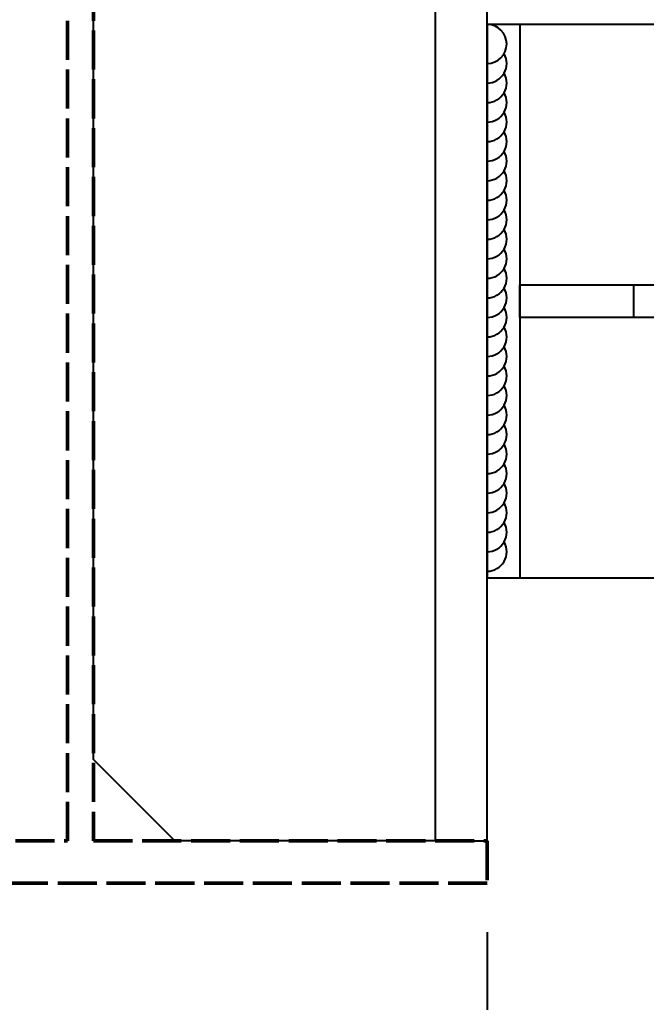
# Model space of a CAD drawing. Header units: millimetres. Extents: x 0 to 119933, y -45162 to 41221.
# Drawn here: x 28616.6 to 28809.2, y 2275.7 to 2577.6 of the extents above; entities that cross this region are included whole.
import ezdxf
from ezdxf import colors
from ezdxf.entities.mleader import LeaderData, LeaderLine
from ezdxf.math import Vec2, Vec3

# ---------------------------------------------------------------- set-up
doc = ezdxf.new("R2010")
doc.units = ezdxf.units.MM
doc.linetypes.add('ACAD_ISO02W100', pattern=[15, 12, -3])
doc.layers.get('DEFPOINTS').update_dxf_attribs({"color": 166})
for name, color, linetype in [('F-steel', 3, 'Continuous'), ('F_DASH', 8, 'ACAD_ISO02W100'), ('F_STEL', 3, 'Continuous'), ('Hatch', 8, 'Continuous'), ('WELDING VW', 8, 'Continuous')]:
    doc.layers.add(name, color=color, linetype=linetype)
doc.styles.add('Arial', font='arial.ttf')
doc.styles.get("Standard").update_dxf_attribs({"font": 'arial.ttf'})
doc.dimstyles.new('10x of Arup4', dxfattribs={"dimscale": 10, "dimtxt": 1.7, "dimasz": 1, "dimexe": 1.5, "dimexo": 1.5, "dimgap": 1, "dimtad": 1, "dimdec": 1, "dimdsep": 46, "dimtxsty": 'Arial', "dimblk": 'OBLIQUE', "dimcen": 0, "dimclrd": 1, "dimclre": 1, "dimclrt": 7, "dimadec": 0, "dimazin": 0, "dimtfac": 1, "dimtdec": 1, "dimtix": 1, "dimtofl": 0, "dimtmove": 2, "dimatfit": 3, "dimfxl": 5, "dimtfill": 1, "dimtolj": 1, "dimtzin": 0, "dimlwd": -1, "dimlwe": -1, "dimarcsym": 0})

# ---------------------------------------------------------------- blocks, each defined once
blk = doc.blocks.new('*U86')
at = {"layer": 'WELDING VW'}
for centre, end in [((4, -4.996003610813204e-16), 180), ((8, -4.996003610813204e-16), 120), ((12, -4.996003610813204e-16), 120), ((16, -4.996003610813204e-16), 120), ((20, -4.996003610813204e-16), 120), ((24, -4.996003610813204e-16), 120), ((28, -4.996003610813204e-16), 120), ((32, -4.996003610813204e-16), 120), ((36, -4.996003610813204e-16), 120), ((40, -4.996003610813204e-16), 120), ((44, -4.996003610813204e-16), 120), ((48, -4.996003610813204e-16), 120), ((52, -4.996003610813204e-16), 120), ((56, -4.996003610813204e-16), 120), ((60, -4.996003610813204e-16), 120), ((64, -4.996003610813204e-16), 120), ((68, -4.996003610813204e-16), 120), ((72, -4.996003610813204e-16), 120), ((76, -4.996003610813204e-16), 120), ((80, -4.996003610813204e-16), 120), ((84, -4.996003610813204e-16), 120), ((88, -4.996003610813204e-16), 120), ((92, -4.996003610813204e-16), 120), ((96, -4.996003610813204e-16), 120), ((100, -4.996003610813204e-16), 120), ((104, -4.996003610813204e-16), 120), ((108, -4.996003610813204e-16), 120)]:
    blk.add_arc(centre, 4, 0, end, dxfattribs=at)
blk = doc.blocks.new('A$Cb6529c7d')
at = {"layer": 'F-steel'}
blk.add_line((16, 0, -1.647716296737656e-08), (16, -324), dxfattribs=at)
at = {"layer": 'F_STEL'}
for points in [[(0, 0), (16, 0), (16, -324), (0, -324)], [(96, 0), (16, 0), (16, -324), (96, -324), (121, -299), (121, -25)]]:
    blk.add_lwpolyline(points, close=True, dxfattribs=at)
blk = doc.blocks.new('_OBLIQUE')
at = {"color": 0, "linetype": 'ByBlock'}
blk.add_line((-0.5, -0.5), (0.5, 0.5), dxfattribs=at)
blk = doc.blocks.new('*D182')
at = {"color": 1, "linetype": 'Continuous', "transparency": 16777216}
for p, q in [((28760.24423338409, 2297.316965393297), (28760.24423338409, 2194.678915097495)), ((28819.59740649462, 2297.32186873747), (28819.59740649462, 2194.678915097495)), ((28760.24423338409, 2209.678915097495), (28819.59740649462, 2209.678915097495))]:
    blk.add_line(p, q, dxfattribs=at)
at = {"layer": 'DEFPOINTS', "color": 0, "transparency": 16777216}
for p in [(28760.24423338409, 2312.316965393297, 1.049245686815055), (28819.59740649462, 2312.32186873747, 0.2969518524737598), (28819.59740649462, 2209.678915097495)]:
    blk.add_point(p, dxfattribs=at)
at = {"color": 1, "transparency": 16777216, "xscale": 10, "yscale": 10, "zscale": 10, "rotation": 180}
blk.add_blockref('_OBLIQUE', (28760.24423338409, 2209.678915097495), dxfattribs=at)
at = {"color": 1, "transparency": 16777216, "xscale": 10, "yscale": 10, "zscale": 10}
blk.add_blockref('_OBLIQUE', (28819.59740649462, 2209.678915097495), dxfattribs=at)
at = {"color": 7, "transparency": 16777216, "insert": (28789.92081993935, 2228.364453978804), "char_height": 17, "attachment_point": 5, "style": 'Arial', "bg_fill": 3, "box_fill_scale": 1.1, "bg_fill_color": 256, "bg_fill_true_color": 13158600, "bg_fill_transparency": 0}
blk.add_mtext('\\A1;50~350', dxfattribs=at)

msp = doc.modelspace()

# ---------------------------------------------------------------- linework, layer by layer
at = {"layer": 'F-steel', "ltscale": 10}
msp.add_line((28770.24423338409, 2576.17242946896, 1.611961511100871), (28770.24423338409, 2406.17242946896, 1.611961511100871), dxfattribs=at)
at = {"layer": 'F-steel', "ltscale": 10, "elevation": 1.049245686815055}
msp.add_lwpolyline([(28760.24423338409, 2576.17242946896), (28760.24423338409, 2406.17242946896), (29014.9004918962, 2406.17242946896), (29014.9004918962, 2576.17242946896), (28760.24423338409, 2576.17242946896)], dxfattribs=at)
at = {"layer": 'F_DASH', "color": 6, "lineweight": 50, "elevation": 1.049245686815055}
msp.add_lwpolyline([(28510.24423338409, 2312.316965393297), (28510.24423338409, 2325.316965393297), (28631.24423338409, 2325.316965393297), (28631.24423338409, 2649.316965393297), (28510.24423338409, 2649.316965393297), (28510.24423338409, 2662.316965393297), (28760.24423338409, 2662.316965393297), (28760.24423338409, 2649.316965393297), (28639.24423338409, 2649.316965393297), (28639.24423338409, 2325.316965393297), (28760.24423338409, 2325.316965393297), (28760.24423338409, 2312.316965393297)], close=True, dxfattribs=at)
at = {"layer": 'F_STEL'}
msp.add_line((28805.24423338409, 2496.17242946896, 1.611961511100871), (28805.24423338409, 2486.17242946896, 1.611961511100871), dxfattribs=at)
at = {"layer": 'F_STEL', "elevation": 0.8596676763957856}
msp.add_lwpolyline([(28770.24423338409, 2496.17242946896), (28901.67788390466, 2496.17242946896), (28901.67788390466, 2486.17242946896), (28770.24423338409, 2486.17242946896)], close=True, dxfattribs=at)

# ---------------------------------------------------------------- block references
at = {"xscale": -1}
msp.add_blockref('A$Cb6529c7d', (28760.24423338409, 2649.316965393297, 1.049245686815055), dxfattribs=at)
at = {"layer": 'Hatch', "xscale": 1.500000000000028, "yscale": 1.500000000000028, "zscale": 1.500000000000028, "rotation": 270}
msp.add_blockref('*U86', (28760.24423338409, 2576.17242946896, 1.611961511100871), dxfattribs=at)

# ---------------------------------------------------------------- leaders
ml = msp.add_multileader_mtext('Standard')
ml.set_content('{\\fSimSun|b0|i0|c134|p2;①}', color=256)
ml.set_leader_properties()
ml.build(insert=Vec2(0, 0))
ml.multileader.update_dxf_attribs({"arrow_head_size": 80, "scale": 20})
ctx = ml.context
ctx.base_point, ctx.scale, ctx.char_height, ctx.arrow_head_size, ctx.landing_gap_size, ctx.plane_origin = Vec3(28037.64069373009, 2607.469610485255), 20, 80, 80, 40, Vec3(28690.45176933089, 2607.469610485255)
ctx.text_align_type = 2
notes = []
notes.append((ctx, [(0, (1, 1, 0), (28384.45633618819, 2607.469610485255), (-1, 0), 160, [(0, [(28744.2442333841, 2607.469610485308)], 0, [])])]))
ctx.mtext.insert, ctx.mtext.rotation, ctx.mtext.alignment, ctx.mtext.flow_direction = Vec3(28184.45633618819, 2653.95005741263), -6.116045876572181, 3, 5
for ctx, leaders in notes:
    for number, flags, end, landing, length, lines in leaders:
        leader = LeaderData()
        leader.index, (leader.has_last_leader_line, leader.has_dogleg_vector, leader.attachment_direction) = number, flags
        leader.last_leader_point, leader.dogleg_vector, leader.dogleg_length = Vec3(end), Vec3(landing), length
        for number, points, colour, breaks in lines:
            line = LeaderLine()
            line.index, line.vertices, line.color, line.breaks = number, Vec3.list(points), colors.encode_raw_color(colour), breaks
            leader.lines.append(line)
        ctx.leaders.append(leader)

# ---------------------------------------------------------------- next in the draw order: dimensions: what is measured, and where the dimension line sits
dim = msp.add_linear_dim(base=(28819.59740649462, 2209.678915097495), p1=(28760.24423338409, 2312.316965393297, 1.049245686815055), p2=(28819.59740649462, 2312.32186873747, 0.2969518524737598), text='50~350', dimstyle='10x of Arup4', override={"dimtmove": 0, "dimarcsym": 1})
dim.commit()
dim.dimension.update_dxf_attribs({"geometry": '*D182', "text_midpoint": (28789.92081993935, 2209.678915097495), "dimtype": 160})

doc.saveas('drawing.dxf')
